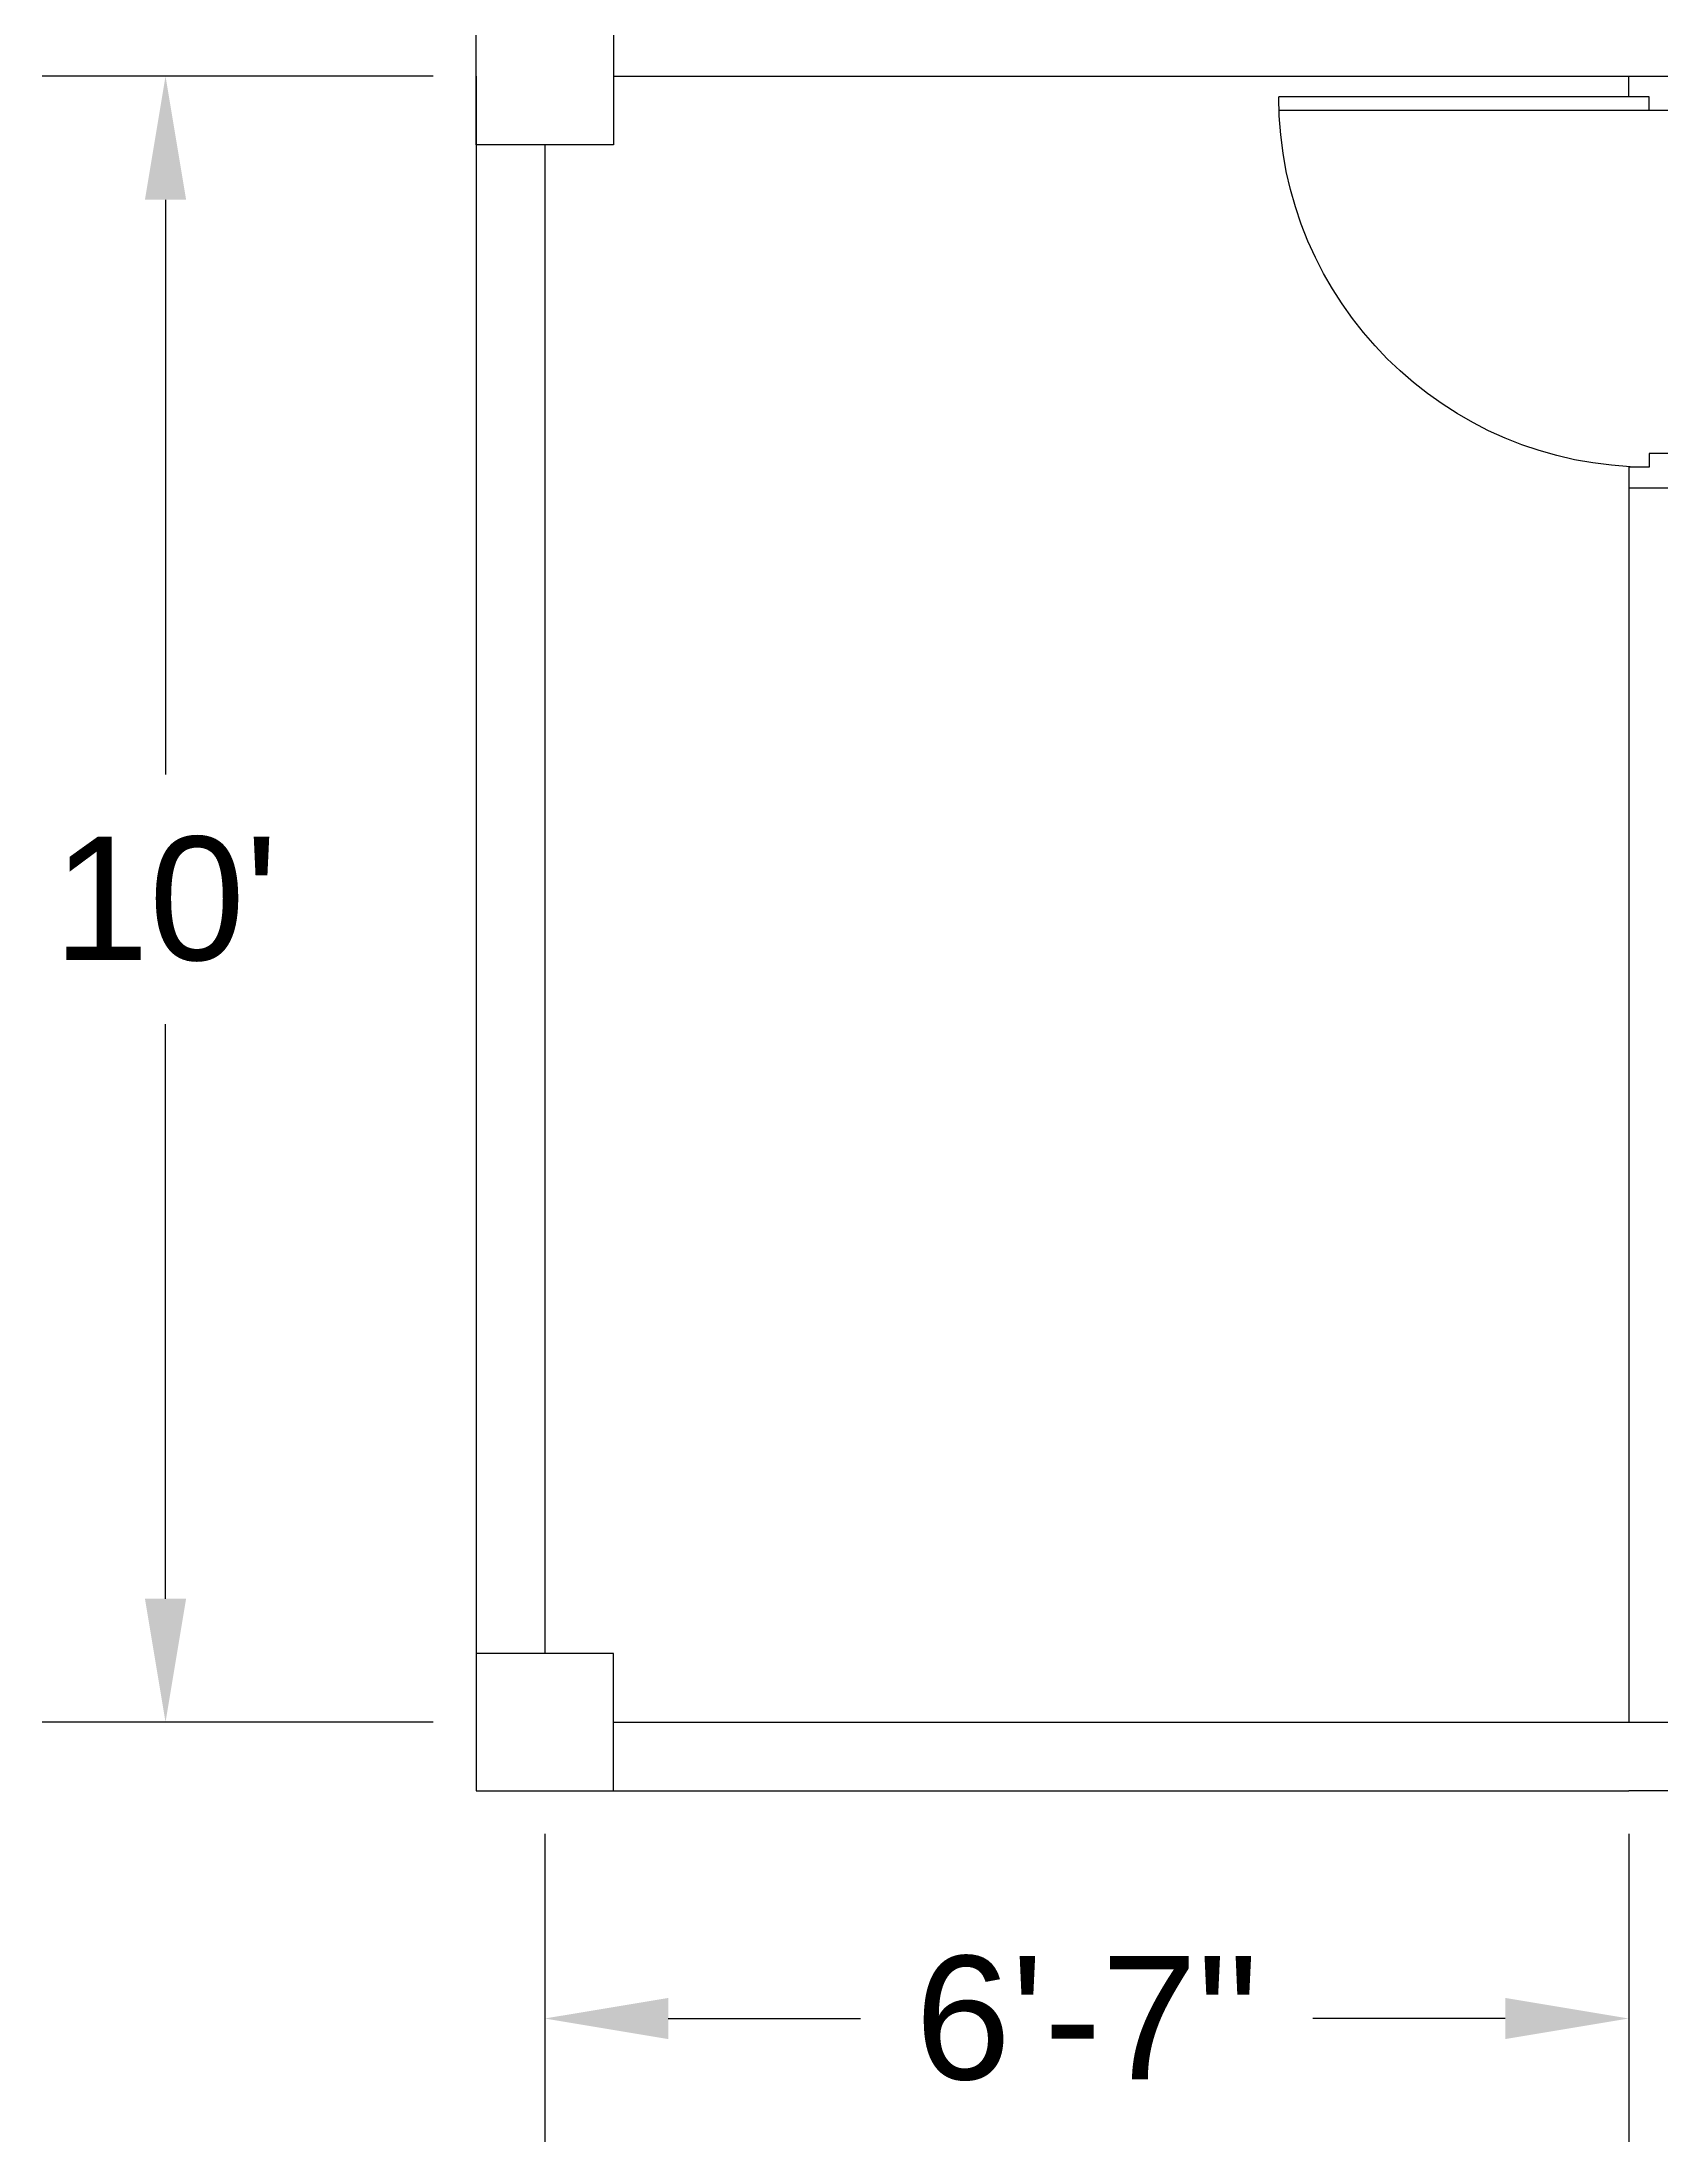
# Model space of a CAD drawing. Header units: inches. Extents: x 18 to 466, y 0 to 309.
# Drawn here: x 18 to 136, y 1.2 to 154.3 of the extents above; entities that cross this region are included whole.
import ezdxf

# ---------------------------------------------------------------- set-up
doc = ezdxf.new("R2010")
doc.units = ezdxf.units.IN
doc.header["$MEASUREMENT"] = 0
doc.styles.get("Standard").update_dxf_attribs({"font": 'arial.ttf'})
doc.dimstyles.new('Annotative', dxfattribs={"dimscale": 0, "dimtxt": 0.18, "dimasz": 0.18, "dimexe": 0.18, "dimexo": 0.0625, "dimgap": 0.09, "dimtad": 0, "dimtih": 1, "dimtoh": 1, "dimdec": 1, "dimzin": 0, "dimdsep": 46, "dimlunit": 4, "dimtxsty": 'Standard', "dimcen": 0.09, "dimadec": 0, "dimazin": 0, "dimtfac": 1, "dimtdec": 1, "dimtofl": 0, "dimtmove": 0, "dimatfit": 3, "dimfxl": 1, "dimtolj": 1, "dimtzin": 0, "dimarcsym": 0})

# ---------------------------------------------------------------- blocks, each defined once
blk = doc.blocks.new('30 inch Door')
for p, q in [((-3.5, 2.5), (-30.48, 2.5)), ((-3.5, 1.5), (-30.5, 1.5))]:
    blk.add_line(p, q)
for points in [[(0, 30), (0, 27.5), (-3.5, 27.5), (-3.5, 28.5), (-5, 28.5), (-5, 30), (0, 30)], [(0, 0), (0, 2.5), (-3.5, 2.5), (-3.5, 1.5), (-5, 1.5), (-5, 0), (0, 0)]]:
    blk.add_lwpolyline(points, close=True)
blk.add_arc((-3.5, 1.5), 27, 90, 180)
blk = doc.blocks.new('*D26')
at = {"color": 0, "lineweight": -2}
for p, q in [((46.48, 151.85), (17.97, 151.85)), ((26.97, 142.85), (26.97, 100.94)), ((26.97, 40.85), (26.97, 82.75)), ((46.48, 31.85), (17.97, 31.85))]:
    blk.add_line(p, q, dxfattribs=at)
at = {"color": 0}
for points in [[(25.47, 142.85), (28.47, 142.85), (26.97, 151.85)], [(25.47, 40.85), (28.47, 40.85), (26.97, 31.85)]]:
    blk.add_solid(points, dxfattribs=at)
at = {"layer": 'Defpoints', "color": 0}
for p in [(49.61, 151.85), (26.97, 31.85), (49.61, 31.85)]:
    blk.add_point(p, dxfattribs=at)
at = {"color": 0, "insert": (26.97, 91.85), "char_height": 9, "attachment_point": 5}
blk.add_mtext("\\A1;10'", dxfattribs=at)
blk = doc.blocks.new('*D31')
at = {"color": 0, "lineweight": -2}
for p, q in [((54.61, 23.72), (54.61, 1.25)), ((133.61, 23.72), (133.61, 1.25)), ((63.61, 10.25), (77.62, 10.25)), ((124.61, 10.25), (110.59, 10.25))]:
    blk.add_line(p, q, dxfattribs=at)
at = {"color": 0}
for points in [[(63.61, 11.75), (63.61, 8.75), (54.61, 10.25)], [(124.61, 11.75), (124.61, 8.75), (133.61, 10.25)]]:
    blk.add_solid(points, dxfattribs=at)
at = {"layer": 'Defpoints', "color": 0}
for p in [(54.61, 26.85), (133.61, 26.85), (133.61, 10.25)]:
    blk.add_point(p, dxfattribs=at)
at = {"color": 0, "insert": (94.11, 10.25), "char_height": 9, "attachment_point": 5}
blk.add_mtext('\\A1;6\'-7"', dxfattribs=at)

msp = doc.modelspace()

# ---------------------------------------------------------------- linework, layer by layer
for p, q in [((49.61, 151.85), (49.61, 31.85)), ((59.61, 151.85), (138.61, 151.85)), ((54.61, 146.85), (54.61, 36.85)), ((133.61, 121.85), (133.61, 31.85)), ((59.61, 31.85), (246.61, 31.85)), ((54.61, 26.85), (133.61, 26.85)), ((138.61, 26.85), (133.61, 26.85))]:
    msp.add_line(p, q)
for points in [[(49.61, 156.85), (59.61, 156.85), (59.61, 146.85), (49.61, 146.85)], [(49.61, 26.85), (59.61, 26.85), (59.61, 36.85), (49.61, 36.85)]]:
    msp.add_lwpolyline(points, close=True)

# ---------------------------------------------------------------- block references
at = {"xscale": -1, "rotation": 180}
msp.add_blockref('30 inch Door', (138.61, 151.85), dxfattribs=at)

# ---------------------------------------------------------------- dimensions: what is measured, and where the dimension line sits
dim = msp.add_linear_dim(base=(26.97, 31.85), p1=(49.61, 151.85), p2=(49.61, 31.85), angle=90, dimstyle='Annotative')
dim.commit()
dim.dimension.update_dxf_attribs({"geometry": '*D26', "text_midpoint": (26.97, 91.85)})
dim = msp.add_linear_dim(base=(133.61, 10.25), p1=(54.61, 26.85), p2=(133.61, 26.85), dimstyle='Annotative')
dim.commit()
dim.dimension.update_dxf_attribs({"geometry": '*D31', "text_midpoint": (94.11, 10.25)})

doc.saveas('drawing.dxf')
